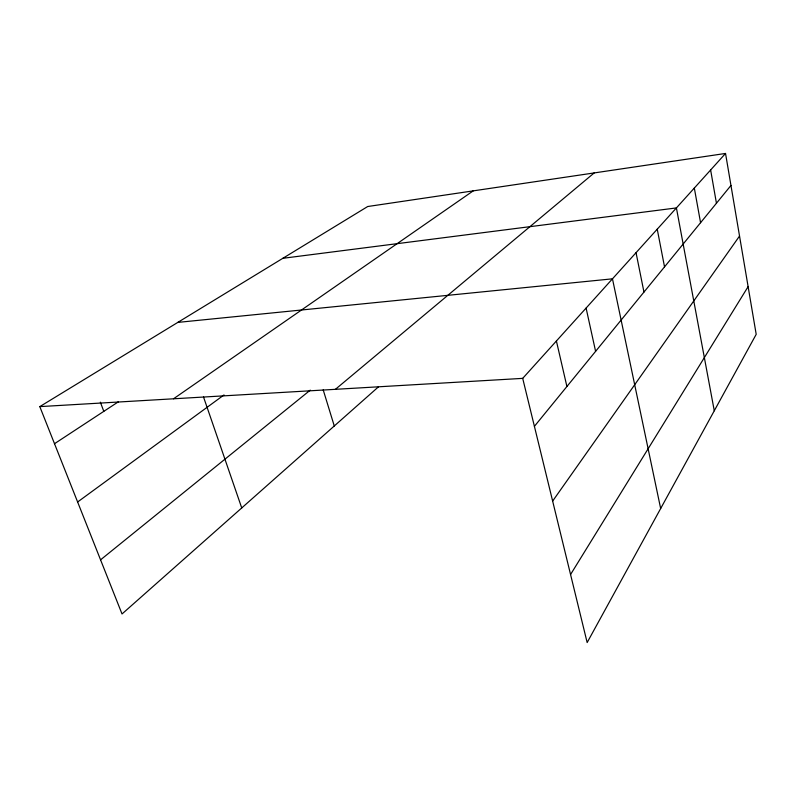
<?xml version="1.0" encoding="UTF-8"?>
<svg xmlns="http://www.w3.org/2000/svg" width="796" height="796" viewBox="0 0 796 796"><rect width="100%" height="100%" fill="white"/><g stroke="black" fill="none" stroke-linecap="round" stroke-linejoin="round"><path stroke-width="1.19" d="M570.563 574.513L748.111 286.65M552.643 501.082L739.534 236.054M534.405 426.338L730.957 185.458M522.703 378.369L725.534 153.449L756.2 334.33L587.159 642.551L522.703 378.369L39.8 406.617L122.027 613.965L378.458 386.856M335.415 389.324L594.174 172.941M100.565 559.837L310.271 390.139M77.62 501.987L224.014 394.945M173.508 398.796L473.222 190.871M54.506 443.71L118.355 401.811M39.8 406.617L367.702 206.522L725.534 153.449M282.849 258.302L676.411 207.925L714.281 410.776M177.816 322.4L612.472 278.829L660.66 508.525M100.346 402.169L103.808 411.353M203.497 396.935L241.735 507.938M323.196 389.861L334.28 425.989M556.404 340.996L566.911 386.508M586.095 308.072L595.597 351.344M636.044 252.69L643.964 292.072M657.237 229.178L664.531 266.859M694.321 188.055L700.57 222.701M710.629 169.976L716.44 203.249"/></g></svg>
